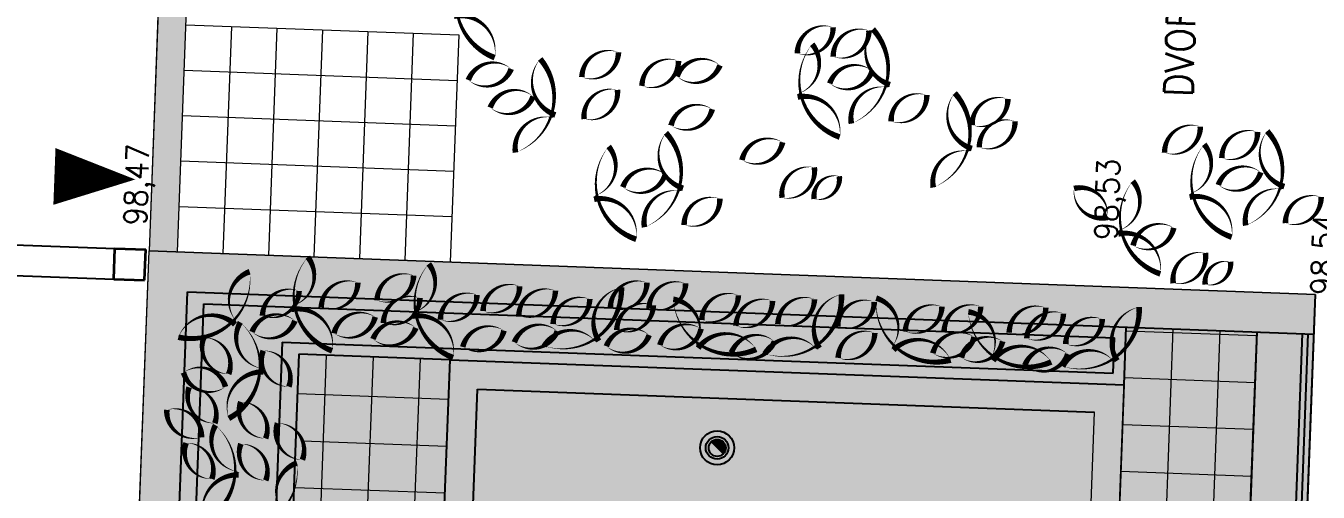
# Model space of a CAD drawing. Header units: metres. Extents: x -442 to 316, y -503 to 125.
# Drawn here: x 97.28 to 108.64, y -456.78 to -452.67 of the extents above; entities that cross this region are included whole.
import ezdxf

# ---------------------------------------------------------------- set-up
doc = ezdxf.new("R2010")
doc.units = ezdxf.units.M
doc.layers.add('FLOATING-WINDOWS', color=2, linetype='Continuous', plot=False)
for name, color, linetype in [('nove zdivo akce', 3, 'Continuous'), ('SRAFA', 251, 'Continuous'), ('SRAFY', 3, 'Continuous'), ('stávající stromy', 86, 'Continuous'), ('zariz.predmety', 203, 'Continuous'), ('ZDIVO', 1, 'Continuous')]:
    doc.layers.add(name, color=color, linetype=linetype)
doc.styles.add('SIMPLEX', font='simplex.shx')
pattern_1 = [(177.858, (106.64377, -463.604), (-0.015426, -0.412462), []), (267.858, (106.64377, -463.604), (0.412462, -0.015426), [])]

msp = doc.modelspace()

# ---------------------------------------------------------------- hatches: boundary and pattern name
at = {"layer": 'SRAFA', "linetype": 'Continuous', "lineweight": 0}
msp.add_hatch(color=253, dxfattribs=at).paths.add_polyline_path([(98.362572, -454.651305), (98.612398, -454.660648), (98.789919, -449.913967), (108.568083, -450.27966), (108.527346, -451.368898), (117.660423, -451.710465), (117.669766, -451.46064), (108.786515, -451.128416), (108.827251, -450.039177), (98.550229, -449.653312)])
at = {"layer": 'SRAFA', "linetype": 'Continuous', "lineweight": 0, "ltscale": 20}
h = msp.add_hatch(dxfattribs=at)
h.set_pattern_fill('NET', color=256, scale=0.13, style=0)
h.set_pattern_definition(pattern_1)
h.paths.add_polyline_path([(106.953525, -455.322438), (108.102682, -455.365497), (107.777537, -464.059455), (106.628341, -464.016476)])
h = msp.add_hatch(dxfattribs=at)
h.set_pattern_fill('NET', color=256, scale=0.13, style=0)
h.set_pattern_definition(pattern_1)
h.paths.add_polyline_path([(101.008567, -455.610577), (99.679499, -455.560871), (99.654251, -456.235983, -0.29929951), (99.710661, -456.490693, -0.070203857), (99.645108, -456.480464), (99.643412, -456.525798, -0.018541164), (99.662331, -456.518258, -0.122848987), (99.634337, -456.768462), (99.623239, -457.065197, -0.431984601), (99.774208, -457.376241, -0.188617174), (99.614051, -457.310882), (99.600285, -457.678958, -0.355160537), (99.701145, -457.960988, -0.121217647), (99.59071, -457.934982), (99.580147, -458.217426, 0.000477602), (99.580664, -458.217516, 0.014508737), (99.580107, -458.21849), (99.579475, -458.235402, 0.330538428), (99.599514, -458.246791, 0.016405461), (99.579061, -458.246466), (99.568451, -458.530172, -0.318404566), (99.637132, -458.796003, -0.084200252), (99.559048, -458.781584), (99.555052, -458.888423, -0.339831684), (99.638203, -459.165549, -0.101006643), (99.545449, -459.145202), (99.532922, -459.480152, -0.194878675), (99.590017, -459.649072, -0.06827661), (99.526235, -459.658956), (99.496606, -460.451199, -0.300818016), (99.553968, -460.706828, -0.071282333), (99.48744, -460.696301), (99.485716, -460.74238, -0.01953979), (99.505638, -460.734393, -0.124370198), (99.476549, -460.987516), (99.403314, -462.945708), (100.732382, -462.995414)])
h.paths.add_polyline_path([(100.383919, -458.503145), (100.342023, -459.623399), (100.056782, -459.612732), (100.098678, -458.492478)], flags=16)
h.paths.add_polyline_path([(100.091182, -459.613817), (100.13304, -458.494599), (100.386434, -458.504076), (100.344577, -459.623293)], flags=24)
h = msp.add_hatch(dxfattribs=at)
h.set_pattern_fill('GRAVEL', color=256, scale=0.025, angle=87.8581972, style=0)
h.set_pattern_definition([(315.870997, (-106.283137, -776.429744), (5.521160467, -5.29004123), [0.0854302, -8.457625]), (272.827897, (-106.221817, -776.489227), (-0.3497706733, 7.638420494), [0.1466012, -14.5135]), (220.368597, (-106.214585, -776.63565), (7.217444184, 6.08450993), [0.1033705, -10.233675]), (355.131897, (-106.0652, -776.88906), (-12.6673919756, 1.109188097), [0.1335012, -13.2166]), (20.691897, (-105.93218, -776.90039), (-7.733339934, -2.8880099951), [0.1309085, -12.95995]), (85.131897, (-105.809717, -776.854134), (-1.109188097, -12.6673919756), [0.1335012, -13.2166]), (125.552397, (-105.798388, -776.721114), (6.0370454886, -8.4865553072), [0.1765485, -17.478275]), (160.113497, (-105.901042, -776.577477), (-13.7941220553, 4.9640018098), [0.16668, -16.501325]), (209.287797, (-106.057782, -776.52078), (-8.4390771907, -4.7679402423), [0.1339532, -13.261375]), (263.094597, (-106.174613, -776.58631), (0.8955992655, 6.956383237), [0.1529282, -7.493475]), (310.255597, (-106.193, -776.738128), (6.6953303661, -7.8757255433), [0.1977695, -19.5792]), (226.672297, (-106.03536, -776.261086), (-3.973454461, -4.299501694), [0.0675012, -6.68265]), (259.327397, (-106.08168, -776.31019), (1.577627999, 8.2017568228), [0.1284205, -12.71365]), (312.8582, (-106.10546, -776.4364), (0.63455595, -0.0237317), [0.0898023, -0.8082225]), (291.056797, (-106.18327, -776.47796), (-1.150459278, 3.220256291), [0.0483602, -4.78765]), (19.659597, (-106.16589, -776.52309), (-1.927402127, -0.56336159), [0.0683915, -3.3512]), (118.821997, (-106.10149, -776.50008), (-1.19791864, 1.951130642), [0.11108, -3.591575]), (249.4233, (-106.15504, -776.40276), (0.68201892, 1.24538165), [0.0803217, -1.927725]), (104.247697, (-106.17966, -776.891134), (-1.666347752, 6.4167623897), [0.112522, -11.1397]), (158.204397, (-106.20735, -776.782072), (6.8851836975, -2.7992671368), [0.0943997, -9.34555]), (21.056797, (-106.28195, -776.39802), (-3.220256291, -1.150459278), [0.09672, -4.7393]), (71.468697, (-106.19169, -776.363265), (-2.1409826346, -6.2743722997), [0.112522, -11.1397]), (67.302197, (-105.78623, -776.90585), (-1.387770031, -3.125322456), [0.1085088, -5.316925]), (22.633297, (-105.744363, -776.80574), (-7.0987753655, -2.911725608), [0.090918, -9.0009]), (154.659597, (-105.64716, -776.4154), (-3.12532895, 1.387777389), [0.09672, -4.7393]), (105.212197, (-105.73457, -776.374007), (2.229709189, -8.344160223), [0.1064458, -10.5381]), (157.302197, (-105.658786, -776.726335), (3.125322456, -1.387770031), [0.0542545, -5.3712]), (189.168097, (-105.64858, -776.45348), (-2.561949022, -0.539626632), [0.0323787, -3.2055]), (253.821997, (-105.68055, -776.45863), (0.70575053, 1.8799388), [0.1309085, -2.4872625]), (273.867197, (-105.71702, -776.58436), (-0.3972379422, 6.369286162), [0.1213168, -12.01035]), (31.548297, (-106.04438, -776.50222), (-1.29284328, -0.587093186), [0.091581, -2.197945]), (81.015397, (-105.966334, -776.4543), (1.672558047, 10.7399993207), [0.1598893, -15.829]), (148.803597, (-105.941364, -776.296374), (4.346957397, -2.704341354), [0.065377, -6.47235]), (177.8582, (-105.9973, -776.2625), (-0.6582881, -0.6108247), [0.0381, -0.5969]), (208.114597, (-105.73653, -776.59634), (4.536819173, 2.3720981245), [0.0882167, -8.733475]), (135.870997, (-105.81434, -776.63791), (-5.521160467, 5.29004123), [0.1708608, -8.3722]), (87.8582, (-105.937, -776.51894), (-0.6108247, 0.6582881), [0.1651, -0.4699]), (53.162997, (-105.93081, -776.35396), (-4.679212012, -6.179430716), [0.1004025, -9.939825]), (341.912797, (-105.87061, -776.2736), (2.514499792, -0.729485153), [0.0924572, -4.530425]), (295.504197, (-105.782725, -776.302307), (5.8946651034, -12.2938845278), [0.1505363, -14.903125]), (263.284297, (-105.717907, -776.438174), (-0.9430658888, -8.2255032804), [0.1592572, -15.76645]), (263.284297, (-105.717907, -776.438174), (-0.9430658888, -8.2255032804), [0.1592572, -15.76645])])
h.paths.add_polyline_path([(101.249049, -455.869745), (100.99155, -462.754932), (106.417757, -462.957866), (106.675255, -456.07268)])
h.paths.add_polyline_path([(103.264413, -460.619682), (103.241351, -461.23632, -1), (102.941561, -461.225108), (102.964623, -460.60847, -1)], flags=16)
h.paths.add_polyline_path([(103.118255, -460.514146, -1), (103.110781, -460.714006, -1)], flags=0)
h.paths.add_polyline_path([(103.117321, -460.539128, -1), (103.111715, -460.689023, -1)], flags=0)
h.paths.add_polyline_path([(103.106742, -460.821988, -1), (103.099268, -461.021848, -1)], flags=0)
h.paths.add_polyline_path([(103.105808, -460.84697, -1), (103.100202, -460.996866, -1)], flags=0)
h.paths.add_polyline_path([(103.095194, -461.130784, -1), (103.087719, -461.330644, -1)], flags=0)
h.paths.add_polyline_path([(103.094259, -461.155766, -1), (103.088653, -461.305662, -1)], flags=0)
h.paths.add_polyline_path([(103.361858, -456.235443, -1), (103.350646, -456.535234, -1)], flags=16)
h.paths.add_polyline_path([(103.359989, -456.285409, -1), (103.352515, -456.485269, -1)], flags=0)
h.paths.add_polyline_path([(103.359883, -456.311223, -1), (103.354277, -456.461118, -1)], flags=0)
at = {"layer": 'SRAFY', "linetype": 'Continuous', "lineweight": 0}
msp.add_hatch(color=252, dxfattribs=at).paths.add_polyline_path([(106.934424, -455.832197), (101.008567, -455.610577), (100.732382, -462.995414), (106.658239, -463.217035)])
at = {"layer": 'SRAFY', "linetype": 'Continuous', "lineweight": 0, "ltscale": 20}
h = msp.add_hatch(color=256, dxfattribs=at)
h.dxf.hatch_style = 1
h.paths.add_polyline_path([(103.303338, -456.332187), (103.409166, -456.43849, 0.655545618), (103.359055, -456.310391, 0.208060943)])
at = {"layer": 'ZDIVO', "linetype": 'Continuous', "lineweight": 0}
h = msp.add_hatch(color=254, dxfattribs=at)
h.dxf.hatch_style = 1
h.paths.add_polyline_path([(108.615405, -455.03475), (98.362573, -454.651305), (97.933919, -466.112943), (108.186752, -466.496388)])
h.paths.add_polyline_path([(101.008567, -455.610577), (106.934424, -455.832197), (106.658239, -463.217035), (100.732382, -462.995414)], flags=16)

# ---------------------------------------------------------------- linework, layer by layer
at = {"layer": 'FLOATING-WINDOWS', "linetype": 'ByBlock', "lineweight": 25}
for p, q in [((96.753906, -454.58502), (98.063105, -454.630822)), ((96.744466, -454.854855), (98.053665, -454.900657))]:
    msp.add_line(p, q, dxfattribs=at)
at = {"layer": 'FLOATING-WINDOWS', "linetype": 'ByBlock', "lineweight": 35}
for p, q in [((98.053665, -454.900657), (98.063105, -454.630822)), ((98.063105, -454.630822), (98.33294, -454.640262)), ((98.063105, -454.630822), (98.33294, -454.640262)), ((98.063105, -454.630822), (98.33294, -454.640262)), ((98.3235, -454.910097), (98.33294, -454.640262)), ((98.053665, -454.900657), (98.3235, -454.910097))]:
    msp.add_line(p, q, dxfattribs=at)
at = {"layer": 'FLOATING-WINDOWS', "linetype": 'Continuous', "lineweight": 0, "ltscale": 20, "flags": 128}
msp.add_lwpolyline([(98.362572, -454.651305), (98.612398, -454.660648), (98.789919, -449.913967), (108.568083, -450.27966), (108.527346, -451.368898), (117.660423, -451.710465), (117.669766, -451.46064), (108.786515, -451.128416), (108.827251, -450.039177), (98.550229, -449.653312)], close=True, dxfattribs=at)
at = {"layer": 'FLOATING-WINDOWS', "linetype": 'Continuous', "lineweight": 0, "ltscale": 20}
for points in [[(98.362572, -454.651305), (108.615405, -455.03475), (108.186752, -466.496388), (97.933919, -466.112943)], [(98.362573, -454.651305), (108.615405, -455.03475), (108.186752, -466.496388), (97.933919, -466.112943)], [(106.953525, -455.322438), (108.102682, -455.365497), (107.777537, -464.059455), (106.628341, -464.016476)], [(101.008567, -455.610577), (106.934424, -455.832197), (106.658239, -463.217035), (100.732382, -462.995414)]]:
    msp.add_lwpolyline(points, close=True, dxfattribs=at)
at = {"layer": 'nove zdivo akce', "linetype": 'Continuous'}
for p, q in [((98.296755, -465.77627), (98.699282, -455.013154)), ((98.699282, -455.013154), (108.602307, -455.384218)), ((98.84542, -455.119282), (106.849848, -455.418689)), ((106.934424, -455.832197), (106.953525, -455.322438)), ((106.838238, -455.72853), (106.849848, -455.418689)), ((107.700176, -466.128005), (108.102682, -455.365497)), ((108.0999, -466.142957), (108.502406, -455.380449)), ((108.149865, -466.144826), (108.552372, -455.382317)), ((99.533342, -455.455335), (106.838238, -455.72853)), ((101.008567, -455.610577), (99.679499, -455.560871)), ((100.732382, -462.995414), (101.008567, -455.610577)), ((101.008567, -455.610577), (106.934424, -455.832197)), ((100.99155, -462.754932), (101.249049, -455.869745)), ((101.249049, -455.869745), (106.675255, -456.07268))]:
    msp.add_line(p, q, dxfattribs=at)
for points in [[(99.679499, -455.560871), (99.296057, -465.813643), (98.296755, -465.77627), (98.699262, -455.013751), (98.699262, -455.013751), (98.699262, -455.013751)], [(99.533342, -455.455335), (99.151767, -465.658142), (98.452256, -465.631981), (98.84542, -455.119282), (98.84542, -455.119282), (98.84542, -455.119282)]]:
    msp.add_lwpolyline(points, dxfattribs=at)
for centre, radius in [((103.356252, -456.385339), 0.15), ((103.356252, -456.385339), 0.1), ((103.35708, -456.386171), 0.075)]:
    msp.add_circle(centre, radius, dxfattribs=at)
at = {"layer": 'SRAFA', "linetype": 'Continuous', "lineweight": 0, "ltscale": 20}
for p, q in [((98.687143, -452.662045), (101.085467, -452.75174)), ((99.086864, -452.676995), (99.012118, -454.675597)), ((99.486584, -452.691944), (99.411839, -454.690546)), ((99.886305, -452.706893), (99.811559, -454.705496)), ((99.886305, -452.706893), (99.811559, -454.705496)), ((100.286026, -452.721842), (100.21128, -454.720445)), ((100.685746, -452.736791), (100.611001, -454.735394)), ((101.085467, -452.75174), (101.010721, -454.750343)), ((98.672194, -453.061766), (101.070518, -453.151461)), ((98.657245, -453.461487), (101.055568, -453.551181)), ((98.642296, -453.861207), (101.040619, -453.950902)), ((98.627347, -454.260928), (101.02567, -454.350622))]:
    msp.add_line(p, q, dxfattribs=at)
at = {"layer": 'SRAFY', "linetype": 'Continuous', "lineweight": 0}
msp.add_line((98.550172, -449.654826), (98.362459, -454.654324), dxfattribs=at)
at = {"layer": 'SRAFY', "linetype": 'Continuous', "lineweight": 0, "ltscale": 20}
for p, q in [((106.417757, -462.957866), (106.675255, -456.07268)), ((103.409166, -456.43849), (103.303338, -456.332187))]:
    msp.add_line(p, q, dxfattribs=at)
at = {"layer": 'SRAFY', "linetype": 'Continuous', "lineweight": 0, "flags": 128}
msp.add_lwpolyline([(98.612398, -454.660648), (98.789919, -449.913967), (108.568083, -450.27966), (108.527346, -451.368898), (117.660423, -451.710465)], dxfattribs=at)
at = {"layer": 'stávající stromy', "linetype": 'Continuous', "ltscale": 0.001}
for points in [[(99.971809, -455.532055, 0, 0, 0.520567051), (99.971809, -455.532055, 0, 0.05, 0.520567051), (99.614598, -455.166888, 0, 0.05, 0.520567051), (99.623261, -455.136414, 0, 0.05, 0.520567051), (99.758461, -454.707149, 0, 0.05, 0.520567051), (99.971809, -455.532055, 0.05, 0.05, 0)], [(101.034988, -455.591571, 0, 0, 0.520567051), (101.034988, -455.591571, 0, 0.05, 0.520567051), (100.677777, -455.226403, 0, 0.05, 0.520567051), (100.686441, -455.195929, 0, 0.05, 0.520567051), (100.821641, -454.766664, 0, 0.05, 0.520567051), (101.034988, -455.591571, 0.05, 0.05, 0)], [(98.619804, -455.412126, 0, 0, -0.520567051), (98.619804, -455.412126, 0, 0.05, -0.520567051), (99.118028, -455.299343, 0, 0.05, -0.520567051), (99.127294, -455.269047, 0, 0.05, -0.520567051), (99.246761, -454.83514, 0, 0.05, -0.520567051), (98.619804, -455.412126, 0.05, 0.05, 0)], [(100.688497, -454.868973, 0, 0, 0.520567051), (100.688497, -454.868973, 0, 0.05, 0.520567051), (100.366908, -455.087808, 0, 0.05, 0.520567051), (100.688497, -454.868973, 0.05, 0.05, 0)], [(99.681455, -455.004883, 0, 0, 0.520567051), (99.681455, -455.004883, 0, 0.05, 0.520567051), (99.359866, -455.223717, 0, 0.05, 0.520567051), (99.681455, -455.004883, 0.05, 0.05, 0)], [(100.198122, -454.931599, 0, 0, 0.520567051), (100.198122, -454.931599, 0, 0.05, 0.520567051), (99.876533, -455.150433, 0, 0.05, 0.520567051), (100.198122, -454.931599, 0.05, 0.05, 0)], [(101.620596, -454.963011, 0, 0, 0.520567051), (101.620596, -454.963011, 0, 0.05, 0.520567051), (101.299008, -455.181845, 0, 0.05, 0.520567051), (101.620596, -454.963011, 0.05, 0.05, 0)], [(101.934938, -455.002522, 0, 0, 0.520567051), (101.934938, -455.002522, 0, 0.05, 0.520567051), (101.61335, -455.221357, 0, 0.05, 0.520567051), (101.934938, -455.002522, 0.05, 0.05, 0)], [(102.5153, -454.974471, 0, 0, 0.520567051), (102.5153, -454.974471, 0, 0.05, 0.520567051), (102.316136, -455.444877, 0, 0.05, 0.520567051), (102.284679, -455.448635, 0, 0.05, 0.520567051), (101.836479, -455.489438, 0, 0.05, 0.520567051), (102.5153, -454.974471, 0.05, 0.05, 0)], [(102.739953, -454.932193, 0, 0, 0.520567051), (102.739953, -454.932193, 0, 0.05, 0.520567051), (102.418364, -455.151027, 0, 0.05, 0.520567051), (102.739953, -454.932193, 0.05, 0.05, 0)], [(103.079622, -454.938884, 0, 0, 0.520567051), (103.079622, -454.938884, 0, 0.05, 0.520567051), (102.758033, -455.157719, 0, 0.05, 0.520567051), (103.079622, -454.938884, 0.05, 0.05, 0)], [(100.744525, -455.067526, 0, 0, 0.520567051), (100.744525, -455.067526, 0, 0.05, 0.520567051), (100.422936, -455.286361, 0, 0.05, 0.520567051), (100.744525, -455.067526, 0.05, 0.05, 0)], [(101.245472, -455.039151, 0, 0, 0.520567051), (101.245472, -455.039151, 0, 0.05, 0.520567051), (100.923883, -455.257986, 0, 0.05, 0.520567051), (101.245472, -455.039151, 0.05, 0.05, 0)], [(102.236591, -455.076401, 0, 0, 0.520567051), (102.236591, -455.076401, 0, 0.05, 0.520567051), (101.915003, -455.295235, 0, 0.05, 0.520567051), (102.236591, -455.076401, 0.05, 0.05, 0)], [(102.79598, -455.130746, 0, 0, 0.520567051), (102.79598, -455.130746, 0, 0.05, 0.520567051), (102.474392, -455.34958, 0, 0.05, 0.520567051), (102.79598, -455.130746, 0.05, 0.05, 0)], [(103.700036, -455.519129, 0, 0, 0.520567051), (103.700036, -455.519129, 0, 0.05, 0.520567051), (103.189338, -455.507518, 0, 0.05, 0.520567051), (103.174241, -455.479664, 0, 0.05, 0.520567051), (102.970997, -455.078119, 0, 0.05, 0.520567051), (103.700036, -455.519129, 0.05, 0.05, 0)], [(103.543226, -455.042317, 0, 0, 0.520567051), (103.543226, -455.042317, 0, 0.05, 0.520567051), (103.221637, -455.261151, 0, 0.05, 0.520567051), (103.543226, -455.042317, 0.05, 0.05, 0)], [(103.843381, -455.09303, 0, 0, 0.520567051), (103.843381, -455.09303, 0, 0.05, 0.520567051), (103.521792, -455.311864, 0, 0.05, 0.520567051), (103.843381, -455.09303, 0.05, 0.05, 0)], [(104.449523, -455.035193, 0, 0, 0.520567051), (104.449523, -455.035193, 0, 0.05, 0.520567051), (104.25572, -455.507832, 0, 0.05, 0.520567051), (104.224307, -455.511948, 0, 0.05, 0.520567051), (103.776601, -455.557844, 0, 0.05, 0.520567051), (104.449523, -455.035193, 0.05, 0.05, 0)], [(104.212184, -455.077418, 0, 0, 0.520567051), (104.212184, -455.077418, 0, 0.05, 0.520567051), (103.890595, -455.296252, 0, 0.05, 0.520567051), (104.212184, -455.077418, 0.05, 0.05, 0)], [(104.737925, -455.101003, 0, 0, 0.520567051), (104.737925, -455.101003, 0, 0.05, 0.520567051), (104.416337, -455.319837, 0, 0.05, 0.520567051), (104.737925, -455.101003, 0.05, 0.05, 0)], [(105.409523, -455.613047, 0, 0, 0.520567051), (105.409523, -455.613047, 0, 0.05, 0.520567051), (104.906306, -455.525183, 0, 0.05, 0.520567051), (104.895545, -455.495385, 0, 0.05, 0.520567051), (104.754644, -455.067957, 0, 0.05, 0.520567051), (105.409523, -455.613047, 0.05, 0.05, 0)], [(99.644582, -455.267782, 0, 0, 0.520567051), (99.644582, -455.267782, 0, 0.05, 0.520567051), (99.267976, -455.365124, 0, 0.05, 0.520567051), (99.644582, -455.267782, 0.05, 0.05, 0)], [(99.98851, -455.377465, 0, 0, 0.520567051), (99.98851, -455.377465, 0, 0.05, 0.520567051), (100.350297, -455.234575, 0, 0.05, 0.520567051), (99.98851, -455.377465, 0.05, 0.05, 0)], [(105.332522, -455.143075, 0, 0, 0.520567051), (105.332522, -455.143075, 0, 0.05, 0.520567051), (105.010933, -455.36191, 0, 0.05, 0.520567051), (105.332522, -455.143075, 0.05, 0.05, 0)], [(105.673555, -455.142117, 0, 0, 0.520567051), (105.673555, -455.142117, 0, 0.05, 0.520567051), (105.351966, -455.360952, 0, 0.05, 0.520567051), (105.673555, -455.142117, 0.05, 0.05, 0)], [(106.293616, -455.629867, 0, 0, 0.520567051), (106.293616, -455.629867, 0, 0.05, 0.520567051), (105.782918, -455.618256, 0, 0.05, 0.520567051), (105.767821, -455.590403, 0, 0.05, 0.520567051), (105.564577, -455.188857, 0, 0.05, 0.520567051), (106.293616, -455.629867, 0.05, 0.05, 0)], [(106.245406, -455.153055, 0, 0, 0.520567051), (106.245406, -455.153055, 0, 0.05, 0.520567051), (105.923818, -455.371889, 0, 0.05, 0.520567051), (106.245406, -455.153055, 0.05, 0.05, 0)], [(106.400604, -455.203768, 0, 0, 0.520567051), (106.400604, -455.203768, 0, 0.05, 0.520567051), (106.079015, -455.422603, 0, 0.05, 0.520567051), (106.400604, -455.203768, 0.05, 0.05, 0)], [(107.066839, -455.145931, 0, 0, 0.520567051), (107.066839, -455.145931, 0, 0.05, 0.520567051), (106.873036, -455.61857, 0, 0.05, 0.520567051), (106.841623, -455.622687, 0, 0.05, 0.520567051), (106.393917, -455.668582, 0, 0.05, 0.520567051), (107.066839, -455.145931, 0.05, 0.05, 0)], [(99.063727, -456.126743, 0, 0, -0.520567051), (99.063727, -456.126743, 0, 0.05, -0.520567051), (99.368691, -455.716933, 0, 0.05, -0.520567051), (99.356015, -455.687898, 0, 0.05, -0.520567051), (99.16442, -455.280665, 0, 0.05, -0.520567051), (99.063727, -456.126743, 0.05, 0.05, 0)], [(100.707652, -455.330425, 0, 0, 0.520567051), (100.707652, -455.330425, 0, 0.05, 0.520567051), (100.331046, -455.427767, 0, 0.05, 0.520567051), (100.707652, -455.330425, 0.05, 0.05, 0)], [(101.120709, -455.497323, 0, 0, 0.520567051), (101.120709, -455.497323, 0, 0.05, 0.520567051), (101.482496, -455.354433, 0, 0.05, 0.520567051), (101.120709, -455.497323, 0.05, 0.05, 0)], [(101.95084, -455.358739, 0, 0, 0.520567051), (101.95084, -455.358739, 0, 0.05, 0.520567051), (101.574234, -455.45608, 0, 0.05, 0.520567051), (101.95084, -455.358739, 0.05, 0.05, 0)], [(102.759108, -455.393645, 0, 0, 0.520567051), (102.759108, -455.393645, 0, 0.05, 0.520567051), (102.382501, -455.490987, 0, 0.05, 0.520567051), (102.759108, -455.393645, 0.05, 0.05, 0)], [(102.853633, -455.48098, 0, 0, 0.520567051), (102.853633, -455.48098, 0, 0.05, 0.520567051), (103.21542, -455.338089, 0, 0.05, 0.520567051), (102.853633, -455.48098, 0.05, 0.05, 0)], [(106.742177, -455.252748, 0, 0, 0.520567051), (106.742177, -455.252748, 0, 0.05, 0.520567051), (106.420588, -455.471582, 0, 0.05, 0.520567051), (106.742177, -455.252748, 0.05, 0.05, 0)], [(99.06272, -455.736037, 0, 0, -0.520567051), (99.06272, -455.736037, 0, 0.05, -0.520567051), (98.844287, -455.414175, 0, 0.05, -0.520567051), (99.06272, -455.736037, 0.05, 0.05, 0)], [(103.859283, -455.449246, 0, 0, 0.520567051), (103.859283, -455.449246, 0, 0.05, 0.520567051), (103.482677, -455.546588, 0, 0.05, 0.520567051), (103.859283, -455.449246, 0.05, 0.05, 0)], [(104.74229, -455.374666, 0, 0, 0.520567051), (104.74229, -455.374666, 0, 0.05, 0.520567051), (104.420702, -455.5935, 0, 0.05, 0.520567051), (104.74229, -455.374666, 0.05, 0.05, 0)], [(105.253134, -455.552972, 0, 0, 0.520567051), (105.253134, -455.552972, 0, 0.05, 0.520567051), (105.614922, -455.410082, 0, 0.05, 0.520567051), (105.253134, -455.552972, 0.05, 0.05, 0)], [(105.504847, -455.591718, 0, 0, 0.520567051), (105.504847, -455.591718, 0, 0.05, 0.520567051), (105.866634, -455.448828, 0, 0.05, 0.520567051), (105.504847, -455.591718, 0.05, 0.05, 0)], [(99.592192, -455.847032, 0, 0, -0.520567051), (99.592192, -455.847032, 0, 0.05, -0.520567051), (99.36591, -455.53064, 0, 0.05, -0.520567051), (99.592192, -455.847032, 0.05, 0.05, 0)], [(106.438894, -455.559984, 0, 0, 0.520567051), (106.438894, -455.559984, 0, 0.05, 0.520567051), (106.062288, -455.657326, 0, 0.05, 0.520567051), (106.438894, -455.559984, 0.05, 0.05, 0)], [(99.034513, -455.848556, 0, 0, -0.520567051), (99.034513, -455.848556, 0, 0.05, -0.520567051), (98.665928, -455.724245, 0, 0.05, -0.520567051), (99.034513, -455.848556, 0.05, 0.05, 0)], [(98.940852, -456.169254, 0, 0, -0.520567051), (98.940852, -456.169254, 0, 0.05, -0.520567051), (98.71457, -455.852861, 0, 0.05, -0.520567051), (98.940852, -456.169254, 0.05, 0.05, 0)], [(99.387352, -456.30278, 0, 0, -0.520567051), (99.387352, -456.30278, 0, 0.05, -0.520567051), (99.168919, -455.980918, 0, 0.05, -0.520567051), (99.387352, -456.30278, 0.05, 0.05, 0)], [(98.82363, -456.292911, 0, 0, -0.520567051), (98.82363, -456.292911, 0, 0.05, -0.520567051), (98.518702, -456.051402, 0, 0.05, -0.520567051), (98.82363, -456.292911, 0.05, 0.05, 0)], [(98.846141, -457.032967, 0, 0, -0.520567051), (98.846141, -457.032967, 0, 0.05, -0.520567051), (99.151105, -456.623157, 0, 0.05, -0.520567051), (99.138429, -456.594122, 0, 0.05, -0.520567051), (98.946835, -456.186889, 0, 0.05, -0.520567051), (98.846141, -457.032967, 0.05, 0.05, 0)], [(99.710661, -456.490693, 0, 0, -0.520567051), (99.710661, -456.490693, 0, 0.05, -0.520567051), (99.492229, -456.168831, 0, 0.05, -0.520567051), (99.710661, -456.490693, 0.05, 0.05, 0)], [(98.914712, -456.659142, 0, 0, -0.520567051), (98.914712, -456.659142, 0, 0.05, -0.520567051), (98.68843, -456.34275, 0, 0.05, -0.520567051), (98.914712, -456.659142, 0.05, 0.05, 0)], [(99.388423, -456.672325, 0, 0, -0.520567051), (99.388423, -456.672325, 0, 0.05, -0.520567051), (99.169991, -456.350464, 0, 0.05, -0.520567051), (99.388423, -456.672325, 0.05, 0.05, 0)], [(99.035374, -457.095243, 0, 0, -0.520567051), (99.035374, -457.095243, 0, 0.05, -0.520567051), (99.533598, -456.982461, 0, 0.05, -0.520567051), (99.542864, -456.952164, 0, 0.05, -0.520567051), (99.662331, -456.518258, 0, 0.05, -0.520567051), (99.035374, -457.095243, 0.05, 0.05, 0)]]:
    msp.add_lwpolyline(points, format="xyseb", close=True, dxfattribs=at)
at = {"layer": 'zariz.predmety', "color": 253, "linetype": 'Continuous', "ltscale": 0.001}
for points in [[(101.400393, -452.951646, 0, 0, 0.520567051), (101.400393, -452.951646, 0, 0.05, 0.520567051), (101.043182, -452.586478, 0, 0.05, 0.520567051), (101.051846, -452.556004, 0, 0.05, 0.520567051), (101.187046, -452.12674, 0, 0.05, 0.520567051), (101.400393, -452.951646, 0.05, 0.05, 0)], [(104.375624, -452.684286, 0, 0, 0.520567051), (104.375624, -452.684286, 0, 0.05, 0.520567051), (104.061884, -452.91423, 0, 0.05, 0.520567051), (104.375624, -452.684286, 0.05, 0.05, 0)], [(104.691156, -452.712783, 0, 0, 0.520567051), (104.691156, -452.712783, 0, 0.05, 0.520567051), (104.377415, -452.942728, 0, 0.05, 0.520567051), (104.691156, -452.712783, 0.05, 0.05, 0)], [(104.725765, -452.701218, 0, 0, 0.520567051), (104.725765, -452.701218, 0, 0.05, 0.520567051), (104.875596, -453.18958, 0, 0.05, 0.520567051), (104.853915, -453.212682, 0, 0.05, 0.520567051), (104.536821, -453.532054, 0, 0.05, 0.520567051), (104.725765, -452.701218, 0.05, 0.05, 0)], [(104.433977, -453.65079, 0, 0, 0.520567051), (104.433977, -453.65079, 0, 0.05, 0.520567051), (104.064216, -453.298335, 0, 0.05, 0.520567051), (104.071809, -453.267577, 0, 0.05, 0.520567051), (104.191918, -452.833847, 0, 0.05, 0.520567051), (104.433977, -453.65079, 0.05, 0.05, 0)], [(102.489095, -452.904358, 0, 0, 0.520567051), (102.489095, -452.904358, 0, 0.05, 0.520567051), (102.167507, -453.123193, 0, 0.05, 0.520567051), (102.489095, -452.904358, 0.05, 0.05, 0)], [(101.545844, -453.051152, 0, 0, 0.520567051), (101.545844, -453.051152, 0, 0.05, 0.520567051), (101.169238, -453.148493, 0, 0.05, 0.520567051), (101.545844, -453.051152, 0.05, 0.05, 0)], [(101.801292, -452.962925, 0, 0, 0.520567051), (101.801292, -452.962925, 0, 0.05, 0.520567051), (101.933957, -453.456228, 0, 0.05, 0.520567051), (101.911482, -453.478557, 0, 0.05, 0.520567051), (101.583415, -453.786647, 0, 0.05, 0.520567051), (101.801292, -452.962925, 0.05, 0.05, 0)], [(103.017137, -452.980955, 0, 0, 0.520567051), (103.017137, -452.980955, 0, 0.05, 0.520567051), (102.695549, -453.199789, 0, 0.05, 0.520567051), (103.017137, -452.980955, 0.05, 0.05, 0)], [(103.380951, -453.019687, 0, 0, 0.520567051), (103.380951, -453.019687, 0, 0.05, 0.520567051), (103.004344, -453.117029, 0, 0.05, 0.520567051), (103.380951, -453.019687, 0.05, 0.05, 0)], [(104.719503, -453.068225, 0, 0, 0.520567051), (104.719503, -453.068225, 0, 0.05, 0.520567051), (104.34653, -453.178675, 0, 0.05, 0.520567051), (104.719503, -453.068225, 0.05, 0.05, 0)], [(101.738307, -453.2934, 0, 0, 0.520567051), (101.738307, -453.2934, 0, 0.05, 0.520567051), (101.3617, -453.390742, 0, 0.05, 0.520567051), (101.738307, -453.2934, 0.05, 0.05, 0)], [(102.187298, -453.492111, 0, 0, 0.520567051), (102.187298, -453.492111, 0, 0.05, 0.520567051), (102.479553, -453.235411, 0, 0.05, 0.520567051), (102.187298, -453.492111, 0.05, 0.05, 0)], [(105.19942, -453.281438, 0, 0, 0.520567051), (105.19942, -453.281438, 0, 0.05, 0.520567051), (104.885679, -453.511382, 0, 0.05, 0.520567051), (105.19942, -453.281438, 0.05, 0.05, 0)], [(105.44558, -453.26339, 0, 0, 0.520567051), (105.44558, -453.26339, 0, 0.05, 0.520567051), (105.595411, -453.751753, 0, 0.05, 0.520567051), (105.573731, -453.774854, 0, 0.05, 0.520567051), (105.256637, -454.094226, 0, 0.05, 0.520567051), (105.44558, -453.26339, 0.05, 0.05, 0)], [(105.912209, -453.315095, 0, 0, 0.520567051), (105.912209, -453.315095, 0, 0.05, 0.520567051), (105.598468, -453.545039, 0, 0.05, 0.520567051), (105.912209, -453.315095, 0.05, 0.05, 0)], [(102.951362, -453.548404, 0, 0, 0.520567051), (102.951362, -453.548404, 0, 0.05, 0.520567051), (103.313149, -453.405514, 0, 0.05, 0.520567051), (102.951362, -453.548404, 0.05, 0.05, 0)], [(105.975144, -453.511568, 0, 0, 0.520567051), (105.975144, -453.511568, 0, 0.05, 0.520567051), (105.661403, -453.741512, 0, 0.05, 0.520567051), (105.975144, -453.511568, 0.05, 0.05, 0)], [(102.906882, -453.61314, 0, 0, 0.520567051), (102.906882, -453.61314, 0, 0.05, 0.520567051), (103.056713, -454.101503, 0, 0.05, 0.520567051), (103.035032, -454.124604, 0, 0.05, 0.520567051), (102.717938, -454.443976, 0, 0.05, 0.520567051), (102.906882, -453.61314, 0.05, 0.05, 0)], [(107.603982, -453.55823, 0, 0, 0.520567051), (107.603982, -453.55823, 0, 0.05, 0.520567051), (107.290241, -453.788175, 0, 0.05, 0.520567051), (107.603982, -453.55823, 0.05, 0.05, 0)], [(108.107361, -453.605746, 0, 0, 0.520567051), (108.107361, -453.605746, 0, 0.05, 0.520567051), (107.79362, -453.83569, 0, 0.05, 0.520567051), (108.107361, -453.605746, 0.05, 0.05, 0)], [(108.19229, -453.598049, 0, 0, 0.520567051), (108.19229, -453.598049, 0, 0.05, 0.520567051), (108.342121, -454.086412, 0, 0.05, 0.520567051), (108.32044, -454.109513, 0, 0.05, 0.520567051), (108.003346, -454.428885, 0, 0.05, 0.520567051), (108.19229, -453.598049, 0.05, 0.05, 0)], [(102.644843, -454.550465, 0, 0, 0.520567051), (102.644843, -454.550465, 0, 0.05, 0.520567051), (102.275083, -454.19801, 0, 0.05, 0.520567051), (102.282675, -454.167252, 0, 0.05, 0.520567051), (102.402784, -453.733523, 0, 0.05, 0.520567051), (102.644843, -454.550465, 0.05, 0.05, 0)], [(103.575118, -453.852687, 0, 0, 0.520567051), (103.575118, -453.852687, 0, 0.05, 0.520567051), (103.931689, -453.697234, 0, 0.05, 0.520567051), (103.575118, -453.852687, 0.05, 0.05, 0)], [(107.879931, -454.531505, 0, 0, 0.520567051), (107.879931, -454.531505, 0, 0.05, 0.520567051), (107.510171, -454.17905, 0, 0.05, 0.520567051), (107.517764, -454.148292, 0, 0.05, 0.520567051), (107.637873, -453.714563, 0, 0.05, 0.520567051), (107.879931, -454.531505, 0.05, 0.05, 0)], [(102.900619, -453.980148, 0, 0, 0.520567051), (102.900619, -453.980148, 0, 0.05, 0.520567051), (102.527647, -454.090597, 0, 0.05, 0.520567051), (102.900619, -453.980148, 0.05, 0.05, 0)], [(103.927452, -454.184454, 0, 0, 0.520567051), (103.927452, -454.184454, 0, 0.05, 0.520567051), (104.210553, -453.917693, 0, 0.05, 0.520567051), (103.927452, -454.184454, 0.05, 0.05, 0)], [(108.135708, -453.961188, 0, 0, 0.520567051), (108.135708, -453.961188, 0, 0.05, 0.520567051), (107.762735, -454.071638, 0, 0.05, 0.520567051), (108.135708, -453.961188, 0.05, 0.05, 0)], [(104.430672, -453.995731, 0, 0, 0.520567051), (104.430672, -453.995731, 0, 0.05, 0.520567051), (104.208379, -454.195441, 0, 0.05, 0.520567051), (104.430672, -453.995731, 0.05, 0.05, 0)], [(106.494025, -454.103095, 0, 0, 0.520567051), (106.494025, -454.103095, 0, 0.05, 0.520567051), (106.788319, -454.357455, 0, 0.05, 0.520567051), (106.494025, -454.103095, 0.05, 0.05, 0)], [(107.252506, -454.855113, 0, 0, 0.520567051), (107.252506, -454.855113, 0, 0.05, 0.520567051), (106.882746, -454.502658, 0, 0.05, 0.520567051), (106.890339, -454.4719, 0, 0.05, 0.520567051), (107.010448, -454.038171, 0, 0.05, 0.520567051), (107.252506, -454.855113, 0.05, 0.05, 0)], [(103.380537, -454.19336, 0, 0, 0.520567051), (103.380537, -454.19336, 0, 0.05, 0.520567051), (103.066796, -454.423305, 0, 0.05, 0.520567051), (103.380537, -454.19336, 0.05, 0.05, 0)], [(108.665945, -454.178269, 0, 0, 0.520567051), (108.665945, -454.178269, 0, 0.05, 0.520567051), (108.352204, -454.408214, 0, 0.05, 0.520567051), (108.665945, -454.178269, 0.05, 0.05, 0)], [(107.013761, -454.605029, 0, 0, 0.520567051), (107.013761, -454.605029, 0, 0.05, 0.520567051), (107.370331, -454.449577, 0, 0.05, 0.520567051), (107.013761, -454.605029, 0.05, 0.05, 0)], [(107.366094, -454.936796, 0, 0, 0.520567051), (107.366094, -454.936796, 0, 0.05, 0.520567051), (107.649195, -454.670035, 0, 0.05, 0.520567051), (107.366094, -454.936796, 0.05, 0.05, 0)], [(107.869315, -454.748073, 0, 0, 0.520567051), (107.869315, -454.748073, 0, 0.05, 0.520567051), (107.647022, -454.947783, 0, 0.05, 0.520567051), (107.869315, -454.748073, 0.05, 0.05, 0)]]:
    msp.add_lwpolyline(points, format="xyseb", close=True, dxfattribs=at)
at = {"layer": 'ZDIVO', "linetype": 'Continuous', "lineweight": 0}
for p in [(97.944345, -465.834177), (108.615405, -455.03475)]:
    msp.add_line(p, (98.362572, -454.651305), dxfattribs=at)
at = {"layer": 'ZDIVO', "linetype": 'Continuous'}
msp.add_line((108.186752, -466.496388), (108.615405, -455.03475), dxfattribs=at)
at = {"layer": 'ZDIVO', "linetype": 'Continuous', "lineweight": 0, "ltscale": 20, "flags": 128}
msp.add_lwpolyline([(98.242072, -454.023775, 0, 0.5, 0), (97.530798, -453.997174, 0, 0, 0)], format="xyseb", dxfattribs=at)

# ---------------------------------------------------------------- texts
at = {"layer": 'FLOATING-WINDOWS', "linetype": 'ByBlock', "lineweight": 35, "attachment_point": 7, "rotation": 87.9963312, "style": 'SIMPLEX'}
for s, insert, char_height, width in [('\\W0.93;DVOREK', (107.535593, -453.301665), 0.25, 1.29013194), ('\\W0.93;98,47', (98.400505, -454.432296), 0.2, 0.78766111), ('\\W0.93;98,53', (106.934326, -454.562963), 0.2, 0.78766111), ('\\W0.93;98,54', (108.834664, -455.04681), 0.2, 0.78766111)]:
    msp.add_mtext(s, dxfattribs=dict(at, insert=insert, char_height=char_height, width=width))

doc.saveas('drawing.dxf')
